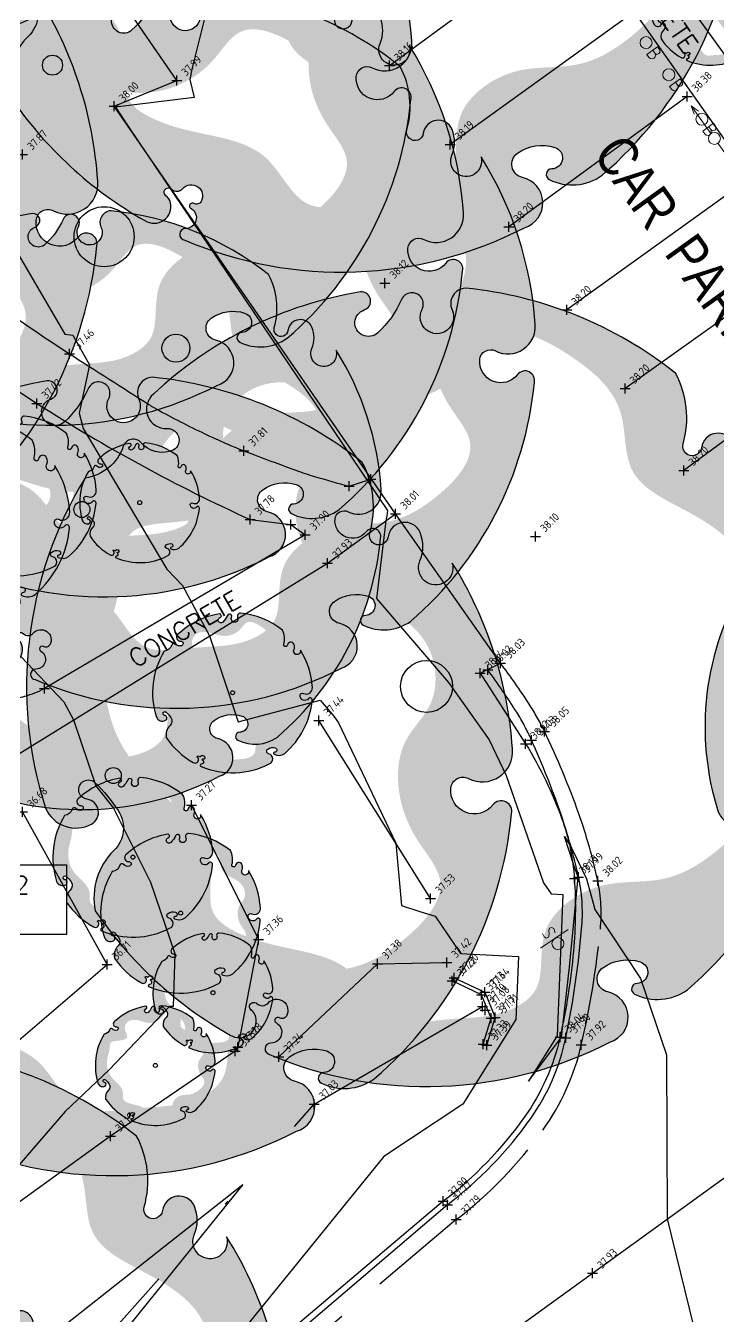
# Model space of a CAD drawing. Header units: metres. Extents: x 245957 to 247358, y 7418632 to 7419642.
# Drawn here: x 246787.44 to 246804.74, y 7418883.42 to 7418915.67 of the extents above; entities that cross this region are included whole.
import ezdxf
from ezdxf.enums import TextEntityAlignment as Align

# ---------------------------------------------------------------- set-up
doc = ezdxf.new("R2010")
doc.units = ezdxf.units.M
for name, pattern in [('DASHDOT', [10, 5, -2.5, 0, -2.5]), ('DASHED', [0.75, 0.5, -0.25]), ('HIDDEN', [0.375, 0.25, -0.125]), ('PHANTOM', [2.5, 1.25, -0.25, 0.25, -0.25, 0.25, -0.25])]:
    doc.linetypes.add(name, pattern=pattern)
for name, color, linetype in [('-TEXT', 7, 'Continuous'), ('102_TOP_OF_BANK', 37, 'PHANTOM'), ('102_TOP_OF_BANK-L', 37, 'PHANTOM'), ('102_TOP_OF_BANK-S', 37, 'PHANTOM'), ('103_TOE_OF_BATTER', 37, 'DASHDOT'), ('103_TOE_OF_BATTER-L', 37, 'DASHDOT'), ('103_TOE_OF_BATTER-S', 37, 'DASHDOT'), ('104_EXISTING_SURFACE-L', 35, 'Continuous'), ('104_EXISTING_SURFACE-S', 35, 'Continuous'), ('201_SINGLE_TREE-H', 63, 'Continuous'), ('201_SINGLE_TREE-S', 96, 'Continuous'), ('305_BOX_CULVERT', 84, 'Continuous'), ('305_BOX_CULVERT-L', 84, 'Continuous'), ('305_BOX_CULVERT-S', 84, 'Continuous'), ('321_INVERT_OF_PIPE-L', 84, 'Continuous'), ('321_INVERT_OF_PIPE-S', 84, 'Continuous'), ('403_EDGE_OF_BITUMEN', 8, 'Continuous'), ('403_EDGE_OF_BITUMEN-L', 8, 'Continuous'), ('403_EDGE_OF_BITUMEN-S', 8, 'Continuous'), ('408_BACK_OF_KERB', 10, 'Continuous'), ('408_BACK_OF_KERB-L', 10, 'Continuous'), ('408_BACK_OF_KERB-S', 10, 'Continuous'), ('410_PEDESTRIAN_PATH', 32, 'Continuous'), ('410_PEDESTRIAN_PATH-L', 32, 'Continuous'), ('410_PEDESTRIAN_PATH-S', 32, 'Continuous'), ('415_LANE_LINE_DASHED', 53, 'DASHED'), ('415_LANE_LINE_DASHED-L', 53, 'DASHED'), ('415_LANE_LINE_DASHED-S', 53, 'DASHED'), ('418_LANE_LINE_SOLID', 53, 'Continuous'), ('418_LANE_LINE_SOLID-L', 53, 'Continuous'), ('418_LANE_LINE_SOLID-S', 53, 'Continuous'), ('EX-BOLLARD_(SLS)', 89, 'Continuous'), ('EX-BUILDING_LINE', 150, 'Continuous'), ('EX-PARKING_SIGN_(SLS)', 89, 'Continuous'), ('EX-TRAFFIC_SIGN_(SLS)', 89, 'Continuous'), ('EX-UG STORMWATER (DBYD)', 15, 'DRAINAGE_LINE'), ('Surface_Contours_Major', 4, 'Continuous'), ('Surface_Contours_Minor', 253, 'Continuous')]:
    doc.layers.add(name, color=color, linetype=linetype)
for name, color, linetype, true_color in [('406_LIP_OF_KERB', 7, 'HIDDEN', 0xff4100), ('406_LIP_OF_KERB-L', 7, 'HIDDEN', 0xff4100), ('406_LIP_OF_KERB-S', 7, 'HIDDEN', 0xff4100), ('407_INVERT_OF_KERB', 7, 'DASHED', 0xff4100), ('407_INVERT_OF_KERB-L', 7, 'DASHED', 0xff4100), ('407_INVERT_OF_KERB-S', 7, 'DASHED', 0xff4100), ('419_EDGE_OF_CONCRETE', 7, 'Continuous', 0xff4100)]:
    doc.layers.add(name, color=color, linetype=linetype, true_color=true_color)
doc.styles.add('BOLD', font='ARIALN.TTF')
doc.styles.add('ISO2.5', font='isocp.shx', dxfattribs={"height": 2.5})
doc.styles.get("Standard").update_dxf_attribs({"font": 'SIMPLEX.shx'})
doc.linetypes.add('DRAINAGE_LINE', pattern='A,3,-0.2,["D",Standard,S=0.18,R=0,X=-0.1,Y=-0.09],-0.1', length=3.3)

# ---------------------------------------------------------------- blocks, each defined once
blk = doc.blocks.new('CROSS')
at = {"color": 0, "linetype": 'Continuous'}
for p, q in [((-0.5, 0), (0.5, 0)), ((0, -0.5), (0, 0.5))]:
    blk.add_line(p, q, dxfattribs=at)
blk = doc.blocks.new('201C')
at = {"layer": '201_SINGLE_TREE-H', "transparency": 33554534}
h = blk.add_hatch(color=256, dxfattribs=at)
h.paths.add_polyline_path([(-0.3717, -0.3344, 0.222926), (0.0196, -0.4996, 0.770799), (0.0439, -0.4417, -0.650302), (0.0511, -0.4116, -0.234737), (0.0964, -0.4247, -0.847312), (0.0816, -0.4475, 0.78443), (0.0732, -0.4583, 0.276934), (0.1352, -0.4813, 0.193599), (0.4309, -0.2536, 0.800435), (0.4144, -0.2337, -0.75216), (0.3757, -0.1925, -0.528914), (0.4006, -0.1909, 0.594112), (0.4663, -0.1804, 0.123805), (0.4962, 0.0616, -1.41759), (0.4607, 0.0811, 0.206906), (0.4758, 0.1133, 0.759729), (0.4374, 0.1252, -1.073307), (0.4187, 0.1392, 0.194379), (0.4474, 0.2231, 0.144612), (0.2544, 0.4304, 0.53339), (0.2277, 0.4128, -1.592592), (0.1939, 0.4293, 1.030038), (0.1758, 0.4513, -0.10361), (0.1314, 0.4262, -1.238487), (0.1282, 0.4593, 0.884725), (0.1336, 0.4818, 0.147549), (-0.1551, 0.4753, 0.71725), (-0.1579, 0.4291, -0.864032), (-0.1646, 0.4015, -0.310704), (-0.1946, 0.4266, 0.58143), (-0.2167, 0.4321, -0.281558), (-0.2766, 0.4162), (-0.2775, 0.4159, 0.217121), (-0.4959, 0.0634), (-0.4959, 0.0634, 0.440011), (-0.4522, 0.021, 0.723973), (-0.4442, 0.0516, -1.384648), (-0.4262, 0.0659, -0.051107), (-0.4149, 0.0223, -0.361502), (-0.441, -0.0208, 0.256822), (-0.4937, -0.0791, 0.116166), (-0.4065, -0.2911, 0.67803), (-0.3682, -0.2843, 0.170035), (-0.3696, -0.274, -1.054701), (-0.3596, -0.2696, 0.431903), (-0.3468, -0.2749, -0.910728), (-0.3329, -0.2993, -0.42046), (-0.3418, -0.2976, 1.007885), (-0.3479, -0.3018, -0.766634), (-0.3646, -0.3216, 0.938602), (-0.3717, -0.3344)])
edge = h.paths.add_edge_path(flags=16)
edge.add_spline(control_points=[(-0.3177, 0.2468), (-0.303, 0.2628), (-0.2856, 0.2893), (-0.256, 0.3411), (-0.1928, 0.3155), (-0.0921, 0.286), (-0.1162, 0.3941), (-0.0359, 0.4462), (0.0392, 0.3985), (0.1028, 0.3299), (0.1957, 0.3214), (0.2784, 0.3804), (0.3442, 0.2961), (0.3785, 0.2147), (0.3303, 0.1307), (0.3915, 0.0592), (0.4378, -0.0139), (0.4055, -0.0919), (0.3459, -0.1091), (0.3102, -0.1666), (0.3057, -0.2282), (0.3286, -0.3091), (0.2408, -0.3447), (0.1647, -0.3496), (0.103, -0.3142), (0.0463, -0.3153), (0.0047, -0.3356), (-0.0139, -0.3682), (-0.0327, -0.4069), (-0.0927, -0.4151), (-0.1463, -0.3868), (-0.23, -0.3665), (-0.2245, -0.2773), (-0.2864, -0.2294), (-0.3344, -0.1941), (-0.3737, -0.1409), (-0.3276, -0.0866), (-0.344, -0.0009), (-0.3866, 0.0828), (-0.3665, 0.1796), (-0.3359, 0.2271), (-0.3177, 0.2468)], knot_values=[0, 0, 0, 0, 0.064972, 0.101243, 0.15652, 0.245586, 0.324463, 0.387907, 0.486094, 0.554514, 0.671826, 0.728629, 0.823661, 0.919885, 0.989953, 1.075257, 1.171704, 1.23593, 1.293575, 1.346478, 1.426142, 1.479146, 1.570817, 1.644481, 1.712561, 1.774901, 1.807, 1.846291, 1.885582, 1.928182, 2.007036, 2.074591, 2.151638, 2.226455, 2.293426, 2.340744, 2.397548, 2.47317, 2.587294, 2.673595, 2.754259, 2.754259, 2.754259, 2.754259], degree=3, periodic=0)
at = {"layer": '201_SINGLE_TREE-S'}
blk.add_lwpolyline([(-0.3717, -0.3344, 0.222926), (0.0196, -0.4996, 0.770799), (0.0439, -0.4417, -0.650302), (0.0511, -0.4116, -0.234737), (0.0964, -0.4247, -0.847312), (0.0816, -0.4475, 0.78443), (0.0732, -0.4583, 0.276934), (0.1352, -0.4813, 0.193599), (0.4309, -0.2536, 0.800435), (0.4144, -0.2337, -0.75216), (0.3757, -0.1925, -0.528914), (0.4006, -0.1909, 0.594112), (0.4663, -0.1804, 0.123805), (0.4962, 0.0616, -1.41759), (0.4607, 0.0811, 0.206906), (0.4758, 0.1133, 0.759729), (0.4374, 0.1252, -1.073307), (0.4187, 0.1392, 0.194379), (0.4474, 0.2231, 0.144612), (0.2544, 0.4304, 0.53339), (0.2277, 0.4128, -1.592592), (0.1939, 0.4293, 1.030038), (0.1758, 0.4513, -0.10361), (0.1314, 0.4262, -1.238487), (0.1282, 0.4593, 0.884725), (0.1336, 0.4818, 0.147549), (-0.1551, 0.4753, 0.71725), (-0.1579, 0.4291, -0.864032), (-0.1646, 0.4015, -0.310704), (-0.1946, 0.4266, 0.58143), (-0.2167, 0.4321, -0.281558), (-0.2766, 0.4162), (-0.2775, 0.4159, 0.217121), (-0.4959, 0.0634), (-0.4959, 0.0634, 0.440011), (-0.4522, 0.021, 0.723973), (-0.4442, 0.0516, -1.384648), (-0.4262, 0.0659, -0.051107), (-0.4149, 0.0223, -0.361502), (-0.441, -0.0208, 0.256822), (-0.4937, -0.0791, 0.116166), (-0.4065, -0.2911, 0.67803), (-0.3682, -0.2843, 0.170035), (-0.3696, -0.274, -1.054701), (-0.3596, -0.2696, 0.431903), (-0.3468, -0.2749, -0.910728), (-0.3329, -0.2993, -0.42046), (-0.3418, -0.2976, 1.007885), (-0.3479, -0.3018, -0.766634), (-0.3646, -0.3216, 0.938602), (-0.3717, -0.3344)], format="xyb", dxfattribs=at)
blk = doc.blocks.new('201T')
at = {"layer": '201_SINGLE_TREE-S'}
blk.add_circle((0, 0), 0.5, dxfattribs=at)
blk = doc.blocks.new('SP')
at = {"color": 0, "linetype": 'Continuous', "lineweight": 13}
for p, q in [((0.15, 0.423), (0.15, -0.406)), ((0.28, 0.165), (0.263, 0.104)), ((0.263, 0.104), (0.302, 0.059)), ((0.335, 0.192), (0.28, 0.165)), ((0.302, 0.059), (0.401, 0.004)), ((0.424, 0.176), (0.335, 0.192)), ((0.401, 0.004), (0.407, 0.004)), ((0.44, -0.04), (0.401, 0.004)), ((0.401, 0.004), (0.407, 0.004)), ((0.263, -0.096), (0.368, -0.129)), ((0.368, -0.129), (0.424, -0.101)), ((0.368, -0.129), (0.374, -0.129)), ((0.424, -0.101), (0.44, -0.04))]:
    blk.add_line(p, q, dxfattribs=at)
blk.add_circle((0, 0), 0.15, dxfattribs=at)
blk = doc.blocks.new('PS')
at = {"color": 0, "linetype": 'Continuous', "lineweight": 13}
for p, q in [((-1, 0), (-0.788, 0.076)), ((-1, 0), (-0.788, -0.055)), ((-0.15, 0), (-1, 0)), ((0.15, 0), (1, 0)), ((1, 0), (0.782, 0.076)), ((1, 0), (0.782, -0.062))]:
    blk.add_line(p, q, dxfattribs=at)
blk.add_circle((0, 0), 0.15, dxfattribs=at)
blk = doc.blocks.new('BOLR')
at = {"color": 0, "linetype": 'Continuous', "lineweight": 13}
for p, q in [((0.339, 0.168), (0.251, 0.168)), ((0.251, 0.168), (0.251, -0.159)), ((0.339, 0.024), (0.251, 0.024)), ((0.251, 0.024), (0.256, 0.024)), ((0.395, 0.146), (0.339, 0.168)), ((0.339, 0.024), (0.395, 0.04)), ((0.384, 0.007), (0.339, 0.024)), ((0.417, -0.026), (0.384, 0.007)), ((0.411, 0.096), (0.395, 0.146)), ((0.395, 0.04), (0.411, 0.096)), ((0.251, -0.159), (0.339, -0.159)), ((0.251, -0.159), (0.256, -0.159)), ((0.339, -0.159), (0.384, -0.148)), ((0.384, -0.148), (0.417, -0.115)), ((0.433, -0.07), (0.417, -0.026)), ((0.417, -0.115), (0.433, -0.07))]:
    blk.add_line(p, q, dxfattribs=at)
blk.add_circle((0, 0), 0.15, dxfattribs=at)
blk = doc.blocks.new('C')
at = {"layer": '-TEXT'}
blk.add_text('CONCRETE', height=0.45, dxfattribs=at).set_placement((-0.001, -0.23), align=Align.CENTER)

msp = doc.modelspace()

# ---------------------------------------------------------------- hatches: boundary and pattern name
at = {"layer": 'EX-BUILDING_LINE'}
h = msp.add_hatch(color=9, dxfattribs=at)
h.dxf.hatch_style = 1
edge = h.paths.add_edge_path()
edge.add_line((246809.962, 7418909.627), (246814.509, 7418912.957))
edge.add_line((246805.423, 7418915.817), (246809.962, 7418909.627))
edge.add_line((246805.489, 7418915.013), (246809.909, 7418918.211))
edge.add_line((246805.372, 7418914.925), (246805.489, 7418915.013))
edge.add_line((246805.372, 7418914.925), (246796.078, 7418927.734))
edge.add_line((246799.298, 7418929.985), (246796.078, 7418927.734))
edge.add_line((246797.354, 7418932.784), (246799.298, 7418929.985))
edge.add_line((246794.746, 7418930.934), (246797.354, 7418932.784))
edge.add_line((246788.879, 7418938.739), (246794.746, 7418930.934))
edge.add_line((246792.264, 7418941.152), (246789.01, 7418938.816))
edge.add_line((246793.47, 7418948.927), (246792.264, 7418941.152))
edge.add_line((246790.012, 7418953.81), (246793.47, 7418948.927))
edge.add_line((246802.5, 7418962.909), (246790.012, 7418953.81))
edge.add_line((246802.5, 7418962.909), (246815.999, 7418944.281))
edge.add_line((246815.999, 7418944.281), (246808.984, 7418938.734))
edge.add_line((246812.974, 7418941.86), (246818.723, 7418933.925))
edge.add_line((246818.723, 7418933.925), (246806.475, 7418925.106))
edge.add_line((246812.544, 7418935.159), (246823.311, 7418921.168))
edge.add_line((246823.311, 7418921.168), (246813.244, 7418913.682))
edge.add_line((246809.97, 7418919.147), (246814.509, 7418912.957))

# ---------------------------------------------------------------- linework, layer by layer
at = {"layer": '102_TOP_OF_BANK', "ltscale": 10}
for points in [[(246791.577, 7418896.192), (246793.257, 7418892.831), (246792.735, 7418890.138), (246792.668, 7418890.045), (246789.558, 7418887.916), (246785.84, 7418885.24), (246781.969, 7418882.449)], [(246793.764, 7418889.899), (246796.225, 7418892.223), (246797.96, 7418892.256)]]:
    msp.add_lwpolyline(points, dxfattribs=at)
at = {"layer": '103_TOE_OF_BATTER', "ltscale": 2}
msp.add_line((246797.556, 7418893.86), (246794.766, 7418898.302), dxfattribs=at)
at = {"layer": '103_TOE_OF_BATTER'}
for points in [[(246781.554, 7418884.944), (246786.436, 7418889.606), (246789.475, 7418892.207), (246787.357, 7418896.019)], [(246782.289, 7418876.564), (246787.438, 7418880.613), (246794.645, 7418888.716), (246798.853, 7418891.159)]]:
    msp.add_lwpolyline(points, dxfattribs=at)
at = {"layer": '305_BOX_CULVERT'}
for p, q in [((246798.096, 7418891.797), (246798.149, 7418891.876)), ((246798.149, 7418891.876), (246798.914, 7418891.514)), ((246798.827, 7418891.451), (246798.096, 7418891.797)), ((246799.073, 7418890.868), (246798.827, 7418891.451)), ((246798.914, 7418891.514), (246799.168, 7418890.886)), ((246798.873, 7418890.216), (246799.073, 7418890.868)), ((246798.96, 7418890.196), (246799.168, 7418890.886)), ((246798.873, 7418890.216), (246798.96, 7418890.196))]:
    msp.add_line(p, q, dxfattribs=at)
at = {"layer": '403_EDGE_OF_BITUMEN'}
for p, q in [((246791.21, 7418914.301), (246786.871, 7418920.633)), ((246789.647, 7418913.654), (246791.21, 7418914.301)), ((246796.68, 7418903.469), (246789.647, 7418913.654)), ((246799.3, 7418899.742), (246796.68, 7418903.469))]:
    msp.add_line(p, q, dxfattribs=at)
at = {"layer": '406_LIP_OF_KERB', "ltscale": 10}
for p, q in [((246798.797, 7418899.487), (246799.3, 7418899.742)), ((246798.198, 7418885.835), (246793.116, 7418881.532))]:
    msp.add_line(p, q, dxfattribs=at)
msp.add_lwpolyline([(246799.3, 7418899.742, -0.01948), (246800.021, 7418898.714, -0.031408), (246800.402, 7418898.034, -0.026237), (246801.261, 7418895.973, -0.033615), (246801.734, 7418894.295, -0.07714), (246801.8, 7418893.087, -0.031683), (246801.323, 7418890.197, -0.099041), (246800.361, 7418888.068, -0.074113), (246798.198, 7418885.835)], format="xyb", dxfattribs=at)
at = {"layer": '407_INVERT_OF_KERB', "ltscale": 10}
msp.add_line((246797.975, 7418886.202), (246792.872, 7418881.844), dxfattribs=at)
msp.add_lwpolyline([(246798.983, 7418899.572, -0.020696), (246799.708, 7418898.512, -0.033614), (246800.08, 7418897.814, -0.023326), (246800.817, 7418895.954, -0.028774), (246801.255, 7418894.391, -0.073696), (246801.337, 7418893.18, -0.031453), (246800.937, 7418890.377, -0.103459), (246800.058, 7418888.358, -0.07565), (246797.975, 7418886.202)], format="xyb", dxfattribs=at)
at = {"layer": '408_BACK_OF_KERB'}
for p, q in [((246798.797, 7418899.487), (246799.932, 7418897.721)), ((246797.874, 7418886.29), (246792.755, 7418881.971))]:
    msp.add_line(p, q, dxfattribs=at)
msp.add_lwpolyline([(246799.932, 7418897.721, -0.051747), (246800.836, 7418895.852, -0.070399), (246801.149, 7418894.355, -0.03898), (246801.127, 7418892.543, -0.032474), (246800.791, 7418890.394, -0.099782), (246799.904, 7418888.401, -0.074021), (246797.874, 7418886.29)], format="xyb", dxfattribs=at)
at = {"layer": '410_PEDESTRIAN_PATH'}
for p, q in [((246795.519, 7418904.16), (246796.065, 7418904.34)), ((246793.043, 7418903.328), (246794.065, 7418903.202)), ((246794.065, 7418903.202), (246794.42, 7418902.948)), ((246794.983, 7418902.236), (246796.68, 7418903.469)), ((246794.42, 7418902.948), (246787.907, 7418899.107)), ((246786.752, 7418897.165), (246794.983, 7418902.236))]:
    msp.add_line(p, q, dxfattribs=at)
for points in [[(246782.883, 7418911.817, 0.0165), (246785.99, 7418909.257, 0.021403), (246788.528, 7418907.471, 0.000884), (246790.514, 7418906.202, 0.014544), (246790.637, 7418906.128, 0.014978), (246791.835, 7418905.507, 0.017544), (246792.89, 7418905.044, 0.005407), (246793.152, 7418904.943, 0.001375), (246794.19, 7418904.559, 0.015005), (246794.655, 7418904.404, 0.00819), (246795.519, 7418904.16)], [(246781.999, 7418910.617, 0.021116), (246784.765, 7418908.303, 0.021116), (246787.716, 7418906.23, 0.017768), (246790.328, 7418904.684, 0.017768), (246793.043, 7418903.328)], [(246784.987, 7418899.974, 0.077113), (246785.456, 7418899.37, 0.103805), (246785.942, 7418899.072, 0.037653), (246786.521, 7418898.914, 0.044889), (246787.022, 7418898.862, 0.070731), (246787.414, 7418898.913, 0.052505), (246787.907, 7418899.107)]]:
    msp.add_lwpolyline(points, format="xyb", dxfattribs=at)
at = {"layer": '415_LANE_LINE_DASHED', "ltscale": 20}
for p, q in [((246801.603, 7418884.493), (246808.342, 7418889.381)), ((246795.037, 7418879.751), (246801.603, 7418884.493))]:
    msp.add_line(p, q, dxfattribs=at)
at = {"layer": '418_LANE_LINE_SOLID'}
for p, q in [((246796.529, 7418914.672), (246801.018, 7418917.982)), ((246802.604, 7418915.98), (246798.044, 7418912.699)), ((246803.965, 7418913.901), (246799.513, 7418910.643)), ((246805.463, 7418911.803), (246800.96, 7418908.565)), ((246806.929, 7418909.82), (246802.418, 7418906.601)), ((246808.347, 7418907.838), (246803.888, 7418904.553))]:
    msp.add_line(p, q, dxfattribs=at)
at = {"layer": '419_EDGE_OF_CONCRETE'}
for p, q in [((246806.338, 7418912.96), (246800.598, 7418920.94)), ((246799.654, 7418920.259), (246805.346, 7418912.19))]:
    msp.add_line(p, q, dxfattribs=at)
at = {"layer": 'EX-UG STORMWATER (DBYD)', "linetype": 'Continuous', "flags": 128}
msp.add_lwpolyline([(246781.933, 7418892.956), (246781.933, 7418894.695), (246788.452, 7418894.698), (246788.452, 7418892.96)], close=True, dxfattribs=at)
at = {"layer": 'Surface_Contours_Major'}
for points, elevation in [([(246792.415, 7418917.886), (246791.584, 7418914.582), (246791.536, 7418914.325), (246791.647, 7418913.876), (246789.681, 7418913.632), (246790.02, 7418913.113), (246796.478, 7418903.553), (246796.465, 7418903.42), (246796.441, 7418903.295), (246796.205, 7418901.355), (246798.001, 7418899.254), (246799.019, 7418897.824), (246799.446, 7418896.932), (246800.38, 7418894.25), (246800.568, 7418893.973), (246800.864, 7418893.959), (246800.716, 7418890.424), (246800.007, 7418889.292), (246800.414, 7418889.834), (246800.829, 7418890.39), (246801.031, 7418892.144), (246801.245, 7418894.388), (246801.137, 7418894.686), (246800.906, 7418895.405), (246801.087, 7418895.107), (246801.451, 7418894.352), (246801.621, 7418893.74), (246801.662, 7418893.58), (246802.8, 7418891.861), (246803.451, 7418889.95), (246803.472, 7418885.849), (246804.126, 7418883.168)], 38), ([(246787.321, 7418899.899), (246788.392, 7418898.773), (246788.633, 7418898.325), (246789.186, 7418896.675), (246789.629, 7418896.113), (246790.559, 7418894.262), (246791.164, 7418892.486), (246791.125, 7418891.16), (246791.026, 7418891.157), (246789.525, 7418889.574), (246788.42, 7418888.532), (246785.889, 7418885.607)], 37), ([(246788.122, 7418882.973), (246792.862, 7418886.712), (246788.081, 7418880.778)], 37)]:
    msp.add_lwpolyline(points, dxfattribs=dict(at, elevation=elevation))
at = {"layer": 'Surface_Contours_Minor', "elevation": 37.5}
msp.add_lwpolyline([(246785.978, 7418912.117), (246788.413, 7418907.96), (246788.611, 7418907.934), (246789.031, 7418907.191), (246788.769, 7418905.989), (246788.873, 7418905.6), (246790.966, 7418902.084), (246791.355, 7418901.675), (246792.03, 7418900.418), (246792.749, 7418898.273), (246794.793, 7418898.81), (246795.134, 7418898.411), (246795.25, 7418898.248), (246796.689, 7418895.241), (246796.825, 7418893.686), (246797.291, 7418893.535), (246797.668, 7418893.414), (246798.3, 7418892.481), (246799.751, 7418892.41), (246799.685, 7418890.831), (246798.362, 7418888.719), (246796.388, 7418887.407), (246793.166, 7418883.439), (246791.784, 7418881.724)], dxfattribs=at)

# ---------------------------------------------------------------- block references
at = {"layer": '-TEXT'}
for p, rotation in [((246803.203, 7418916.358), 304.6394633741194), ((246791.404, 7418900.596), 30.53128216597806)]:
    msp.add_blockref('C', p, dxfattribs=dict(at, rotation=rotation))
at = {"layer": '102_TOP_OF_BANK-S', "xscale": 0.25, "yscale": 0.25, "zscale": 0.25}
for p in [(246787.357, 7418912.448), (246791.577, 7418896.192), (246793.257, 7418892.831), (246796.225, 7418892.223), (246797.96, 7418892.256), (246792.735, 7418890.138), (246792.668, 7418890.045), (246793.764, 7418889.899), (246789.558, 7418887.916)]:
    msp.add_blockref('CROSS', p, dxfattribs=at)
at = {"layer": '103_TOE_OF_BATTER-S', "xscale": 0.25, "yscale": 0.25, "zscale": 0.25}
for p in [(246794.766, 7418898.302), (246787.357, 7418896.019), (246797.556, 7418893.86), (246789.475, 7418892.207), (246798.853, 7418891.159), (246794.645, 7418888.716)]:
    msp.add_blockref('CROSS', p, dxfattribs=at)
at = {"layer": '104_EXISTING_SURFACE-S', "xscale": 0.25, "yscale": 0.25, "zscale": 0.25}
for p in [(246796.413, 7418909.234), (246800.178, 7418902.902)]:
    msp.add_blockref('CROSS', p, dxfattribs=at)
at = {"layer": '201_SINGLE_TREE-S', "rotation": 25}
for name, p, xscale, yscale, zscale in [('201C', (246795.323, 7418919.511), 20, 20, 20), ('201C', (246794.643, 7418921.123), 10, 10, 10), ('201C', (246788.105, 7418914.682), 18, 18, 18), ('201C', (246779.259, 7418911.119), 20, 20, 20), ('201C', (246789.396, 7418910.395), 18, 18, 18), ('201C', (246791.191, 7418907.609), 18, 18, 18), ('201C', (246804.557, 7418916.18), 3, 3, 3), ('201T', (246788.105, 7418914.682), 0.5, 0.5, 0.5), ('201C', (246788.839, 7418903.578), 15, 15, 15), ('201C', (246797.456, 7418899.157), 20, 20, 20), ('201T', (246789.396, 7418910.395), 1.5, 1.5, 1.5), ('201C', (246789.625, 7418896.93), 20, 20, 20), ('201T', (246791.191, 7418907.609), 0.7, 0.7, 0.7), ('201C', (246811.414, 7418898.149), 14, 14, 14), ('201C', (246786.042, 7418903.351), 5, 5, 5), ('201C', (246787.204, 7418903.92), 4, 4, 4), ('201C', (246790.285, 7418903.75), 3, 3, 3), ('201T', (246788.839, 7418903.578), 0.4, 0.4, 0.4), ('201T', (246790.285, 7418903.75), 0.1, 0.1, 0.1), ('201C', (246792.606, 7418898.998), 4, 4, 4), ('201T', (246797.456, 7418899.157), 1.3, 1.3, 1.3), ('201T', (246792.606, 7418898.998), 0.1, 0.1, 0.1), ('201C', (246790.114, 7418894.89), 4, 4, 4), ('201T', (246789.625, 7418896.93), 0.4, 0.4, 0.4), ('201C', (246791.308, 7418893.491), 4, 4, 4), ('201T', (246790.114, 7418894.89), 0.1, 0.1, 0.1), ('201C', (246792.116, 7418891.502), 3, 3, 3), ('201T', (246791.308, 7418893.491), 0.1, 0.1, 0.1), ('201C', (246783.985, 7418880.091), 20, 20, 20), ('201C', (246790.676, 7418889.685), 3, 3, 3), ('201T', (246792.116, 7418891.502), 0.1, 0.1, 0.1), ('201T', (246790.676, 7418889.685), 0.1, 0.1, 0.1), ('201C', (246781.465, 7418878.494), 16, 16, 16)]:
    msp.add_blockref(name, p, dxfattribs=dict(at, xscale=xscale, yscale=yscale, zscale=zscale))
at = {"layer": '305_BOX_CULVERT-S', "xscale": 0.25, "yscale": 0.25, "zscale": 0.25}
for p in [(246798.096, 7418891.797), (246798.149, 7418891.876), (246798.827, 7418891.451), (246798.914, 7418891.514), (246799.073, 7418890.868), (246799.168, 7418890.886), (246798.873, 7418890.216), (246798.96, 7418890.196)]:
    msp.add_blockref('CROSS', p, dxfattribs=at)
at = {"layer": '321_INVERT_OF_PIPE-S', "xscale": 0.25, "yscale": 0.25, "zscale": 0.25}
msp.add_blockref('CROSS', (246798.917, 7418891.065), dxfattribs=at)
at = {"layer": '403_EDGE_OF_BITUMEN-S', "xscale": 0.25, "yscale": 0.25, "zscale": 0.25}
for p in [(246791.21, 7418914.301), (246789.647, 7418913.654)]:
    msp.add_blockref('CROSS', p, dxfattribs=at)
at = {"layer": '406_LIP_OF_KERB-S', "xscale": 0.25, "yscale": 0.25, "zscale": 0.25}
for p in [(246799.3, 7418899.742), (246800.402, 7418898.034), (246801.734, 7418894.295), (246801.323, 7418890.197), (246798.198, 7418885.835)]:
    msp.add_blockref('CROSS', p, dxfattribs=at)
at = {"layer": '407_INVERT_OF_KERB-S', "xscale": 0.25, "yscale": 0.25, "zscale": 0.25}
for p in [(246798.983, 7418899.572), (246800.08, 7418897.814), (246801.255, 7418894.391), (246800.937, 7418890.377), (246797.975, 7418886.202)]:
    msp.add_blockref('CROSS', p, dxfattribs=at)
at = {"layer": '408_BACK_OF_KERB-S', "xscale": 0.25, "yscale": 0.25, "zscale": 0.25}
for p in [(246798.797, 7418899.487), (246799.932, 7418897.721), (246801.149, 7418894.355), (246800.791, 7418890.394), (246797.874, 7418886.29)]:
    msp.add_blockref('CROSS', p, dxfattribs=at)
at = {"layer": '410_PEDESTRIAN_PATH-S', "xscale": 0.25, "yscale": 0.25, "zscale": 0.25}
for p in [(246788.528, 7418907.471), (246787.716, 7418906.23), (246792.89, 7418905.044), (246796.065, 7418904.34), (246795.519, 7418904.16), (246796.68, 7418903.469), (246793.043, 7418903.328), (246794.065, 7418903.202), (246794.42, 7418902.948), (246794.983, 7418902.236), (246787.907, 7418899.107)]:
    msp.add_blockref('CROSS', p, dxfattribs=at)
at = {"layer": '415_LANE_LINE_DASHED-S', "xscale": 0.25, "yscale": 0.25, "zscale": 0.25}
msp.add_blockref('CROSS', (246801.603, 7418884.493), dxfattribs=at)
at = {"layer": '418_LANE_LINE_SOLID-S', "xscale": 0.25, "yscale": 0.25, "zscale": 0.25}
for p in [(246796.529, 7418914.672), (246803.965, 7418913.901), (246798.044, 7418912.699), (246799.513, 7418910.643), (246800.96, 7418908.565), (246802.418, 7418906.601), (246803.888, 7418904.553)]:
    msp.add_blockref('CROSS', p, dxfattribs=at)
at = {"layer": 'EX-BOLLARD_(SLS)', "lineweight": 30, "rotation": 306.3771349903033}
for p in [(246802.941, 7418915.244), (246803.51, 7418914.443), (246804.339, 7418913.331)]:
    msp.add_blockref('BOLR', p, dxfattribs=at)
at = {"layer": 'EX-PARKING_SIGN_(SLS)', "lineweight": 30, "rotation": 305.7231049191297}
msp.add_blockref('PS', (246804.649, 7418912.851), dxfattribs=at)
at = {"layer": 'EX-TRAFFIC_SIGN_(SLS)', "rotation": 124.2677192713523}
msp.add_blockref('SP', (246800.74, 7418892.729), dxfattribs=at)

# ---------------------------------------------------------------- texts
at = {"layer": '-TEXT', "style": 'BOLD'}
msp.add_text('CAR  PARK', height=1, rotation=305.7231, dxfattribs=at).set_placement((246803.394, 7418909.951), align=Align.CENTER)
at = {"layer": '102_TOP_OF_BANK-L', "style": 'ISO2.5'}
for s, p in [('37.87', (246787.524, 7418912.616)), ('37.27', (246791.744, 7418896.36)), ('37.36', (246793.424, 7418892.998)), ('37.38', (246796.392, 7418892.39)), ('37.42', (246798.127, 7418892.424)), ('37.31', (246792.836, 7418890.212)), ('37.28', (246792.903, 7418890.305)), ('37.24', (246793.931, 7418890.066)), ('37.18', (246789.725, 7418888.084))]:
    msp.add_text(s, height=0.2, rotation=45, dxfattribs=at).set_placement(p, align=Align.MIDDLE_LEFT)
at = {"layer": '103_TOE_OF_BATTER-L', "style": 'ISO2.5'}
for s, p in [('37.44', (246794.933, 7418898.47)), ('36.68', (246787.524, 7418896.186)), ('37.53', (246797.723, 7418894.028)), ('36.71', (246789.643, 7418892.374)), ('37.10', (246799.021, 7418891.327)), ('37.03', (246794.813, 7418888.883))]:
    msp.add_text(s, height=0.2, rotation=45, dxfattribs=at).set_placement(p, align=Align.MIDDLE_LEFT)
at = {"layer": '104_EXISTING_SURFACE-L', "style": 'ISO2.5'}
for s, p in [('38.12', (246796.58, 7418909.401)), ('38.10', (246800.345, 7418903.069))]:
    msp.add_text(s, height=0.2, rotation=45, dxfattribs=at).set_placement(p, align=Align.MIDDLE_LEFT)
at = {"layer": '305_BOX_CULVERT-L', "style": 'ISO2.5'}
for s, p in [('37.22', (246798.263, 7418891.965)), ('37.30', (246798.316, 7418892.043)), ('37.13', (246798.995, 7418891.618)), ('37.64', (246799.082, 7418891.681)), ('37.13', (246799.24, 7418891.035)), ('37.71', (246799.335, 7418891.054)), ('37.33', (246799.04, 7418890.383)), ('37.39', (246799.127, 7418890.364))]:
    msp.add_text(s, height=0.2, rotation=45, dxfattribs=at).set_placement(p, align=Align.MIDDLE_LEFT)
at = {"layer": '321_INVERT_OF_PIPE-L', "style": 'ISO2.5'}
msp.add_text('37.08', height=0.2, rotation=45, dxfattribs=at).set_placement((246799.084, 7418891.232), align=Align.MIDDLE_LEFT)
at = {"layer": '403_EDGE_OF_BITUMEN-L', "style": 'ISO2.5'}
for s, p in [('37.99', (246791.377, 7418914.469)), ('38.00', (246789.814, 7418913.821))]:
    msp.add_text(s, height=0.2, rotation=45, dxfattribs=at).set_placement(p, align=Align.MIDDLE_LEFT)
at = {"layer": '406_LIP_OF_KERB-L', "style": 'ISO2.5'}
for s, p in [('38.03', (246799.468, 7418899.909)), ('38.05', (246800.569, 7418898.201)), ('38.02', (246801.902, 7418894.462)), ('37.92', (246801.49, 7418890.365)), ('37.79', (246798.365, 7418886.002))]:
    msp.add_text(s, height=0.2, rotation=45, dxfattribs=at).set_placement(p, align=Align.MIDDLE_LEFT)
at = {"layer": '407_INVERT_OF_KERB-L', "style": 'ISO2.5'}
for s, p in [('38.02', (246799.151, 7418899.739)), ('38.03', (246800.248, 7418897.982)), ('37.99', (246801.422, 7418894.558)), ('37.90', (246801.105, 7418890.545)), ('37.77', (246798.142, 7418886.369))]:
    msp.add_text(s, height=0.2, rotation=45, dxfattribs=at).set_placement(p, align=Align.MIDDLE_LEFT)
at = {"layer": '408_BACK_OF_KERB-L', "style": 'ISO2.5'}
for s, p in [('38.14', (246798.964, 7418899.654)), ('38.12', (246800.1, 7418897.889)), ('38.13', (246801.316, 7418894.522)), ('38.04', (246800.958, 7418890.562)), ('37.90', (246798.042, 7418886.457))]:
    msp.add_text(s, height=0.2, rotation=45, dxfattribs=at).set_placement(p, align=Align.MIDDLE_LEFT)
at = {"layer": '410_PEDESTRIAN_PATH-L', "style": 'ISO2.5'}
for s, p in [('37.46', (246788.695, 7418907.638)), ('37.42', (246787.884, 7418906.397)), ('37.81', (246793.057, 7418905.211)), ('37.78', (246793.211, 7418903.495)), ('38.01', (246796.848, 7418903.636)), ('37.90', (246794.587, 7418903.116)), ('37.93', (246795.15, 7418902.403))]:
    msp.add_text(s, height=0.2, rotation=45, dxfattribs=at).set_placement(p, align=Align.MIDDLE_LEFT)
at = {"layer": '415_LANE_LINE_DASHED-L', "style": 'ISO2.5'}
msp.add_text('37.93', height=0.2, rotation=45, dxfattribs=at).set_placement((246801.771, 7418884.661), align=Align.MIDDLE_LEFT)
at = {"layer": '418_LANE_LINE_SOLID-L', "style": 'ISO2.5'}
for s, p in [('38.16', (246796.697, 7418914.839)), ('38.38', (246804.132, 7418914.068)), ('38.19', (246798.211, 7418912.866)), ('38.20', (246799.681, 7418910.81)), ('38.20', (246801.127, 7418908.733)), ('38.20', (246802.585, 7418906.769)), ('38.20', (246804.055, 7418904.721))]:
    msp.add_text(s, height=0.2, rotation=45, dxfattribs=at).set_placement(p, align=Align.MIDDLE_LEFT)
at = {"layer": 'EX-UG STORMWATER (DBYD)'}
msp.add_text('TOP PIT RL.36.62', height=0.45, dxfattribs=at).set_placement((246782.245, 7418893.965))

doc.saveas('drawing.dxf')
